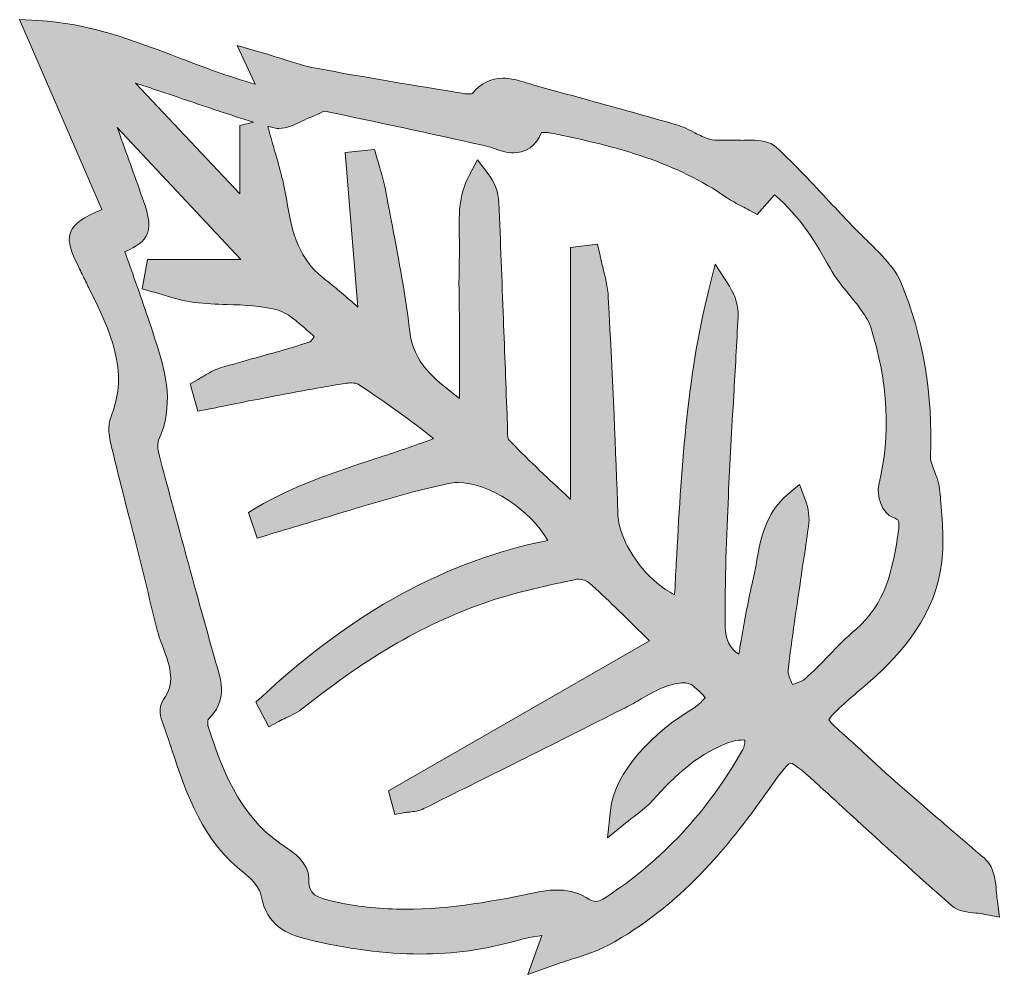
# Model space of a CAD drawing. Header units: inches. Extents: x 792 to 7891, y -1041 to 2748.
# Drawn here: x 3867 to 4732, y -1022 to -178 of the extents above; entities that cross this region are included whole.
import ezdxf

# ---------------------------------------------------------------- set-up
doc = ezdxf.new("R2010")
doc.units = ezdxf.units.IN
doc.header["$MEASUREMENT"] = 0
doc.layers.add('Layer 1', color=7, linetype='Continuous')

# ---------------------------------------------------------------- blocks, each defined once
blk = doc.blocks.new('block 7')
at = {"layer": 'Layer 1', "lineweight": 0}
for points, knots in [([(4730.58, -957.35), (4730.26, -954.98), (4730.06, -952.52), (4729.85, -949.9), (4729.29, -943.08), (4728.71, -936.02), (4726.08, -929.08), (4723.55, -922.38), (4718.12, -918.07), (4713.32, -914.26), (4712.09, -913.28), (4710.93, -912.35), (4709.93, -911.48), (4699.26, -902.1), (4688.32, -892.71), (4677.74, -883.62), (4655.82, -864.8), (4633.16, -845.34), (4611.93, -825.26), (4605.81, -819.46), (4600.32, -814.61), (4595.92, -810.72), (4589.81, -805.34), (4582.91, -799.24), (4581.9, -796.77), (4583.17, -792.8), (4596.07, -781.77), (4609.72, -770.09), (4609.72, -770.09), (4613.41, -766.92), (4613.41, -766.92), (4640.21, -743.96), (4672.06, -711.6), (4680.49, -664.73), (4684.04, -644.99), (4682.33, -624.65), (4680.67, -604.99), (4680.39, -601.68), (4680.11, -598.39), (4679.86, -595.1), (4679.36, -588.53), (4677.03, -582.42), (4674.97, -577.03), (4673.05, -571.99), (4671.23, -567.24), (4671.41, -563.53), (4673.98, -510.15), (4665.23, -458.59), (4645.4, -410.29), (4641.62, -401.09), (4634.85, -393.6), (4628.87, -387.02), (4623.84, -381.46), (4618.48, -376.27), (4613.3, -371.23), (4609.56, -367.59), (4605.69, -363.84), (4602.08, -360.08), (4595.47, -353.17), (4588.81, -346.04), (4582.37, -339.15), (4567.33, -323.03), (4551.77, -306.36), (4535.27, -291.02), (4529.41, -285.58), (4521.19, -284.83), (4513.17, -284.83), (4511.84, -284.83), (4510.49, -284.84), (4509.14, -284.86), (4507.91, -284.89), (4506.68, -284.9), (4505.47, -284.9), (4503.86, -284.9), (4502.61, -284.86), (4501.53, -284.79), (4499.81, -284.67), (4497.95, -284.61), (4495.83, -284.61), (4494.06, -284.61), (4492.29, -284.65), (4490.52, -284.7), (4488.91, -284.73), (4487.3, -284.77), (4485.7, -284.77), (4482.92, -284.77), (4479.35, -284.66), (4476.31, -283.85), (4472.15, -282.74), (4467.85, -280.52), (4463.3, -278.15), (4458.28, -275.53), (4453.08, -272.83), (4447.17, -271.11), (4421.43, -263.65), (4395.19, -256.43), (4369.82, -249.46), (4353.22, -244.9), (4336.05, -240.17), (4319.21, -235.43), (4317.64, -234.99), (4316.07, -234.52), (4314.5, -234.04), (4307.86, -232.04), (4300.99, -229.97), (4293.72, -229.97), (4283.14, -229.97), (4274.14, -234.55), (4266.93, -243.59), (4266.24, -243.72), (4265.12, -243.86), (4263.56, -243.86), (4262.19, -243.86), (4260.8, -243.76), (4259.62, -243.57), (4217.44, -236.73), (4172.6, -229.39), (4128.92, -221.18), (4119.18, -219.35), (4109.53, -216.29), (4098.35, -212.74), (4092.68, -210.95), (4086.82, -209.09), (4080.39, -207.21), (4080.39, -207.21), (4059.2, -201.02), (4059.2, -201.02), (4059.2, -201.02), (4075.14, -235.27), (4075.14, -235.27), (4051.86, -228.78), (4029.46, -220.22), (4007.65, -211.9), (3968.19, -196.84), (3927.39, -181.28), (3883.17, -179.03), (3883.17, -179.03), (3867.1, -178.22), (3867.1, -178.22), (3867.1, -178.22), (3939.62, -346.09), (3939.62, -346.09), (3923.31, -353.26), (3915.36, -357.7), (3912.2, -366.23), (3908.8, -375.39), (3913.02, -384.03), (3920.01, -398.33), (3921.01, -400.39), (3922.09, -402.59), (3923.23, -404.98), (3925.1, -408.86), (3927.01, -412.76), (3928.92, -416.65), (3947.01, -453.46), (3964.08, -488.22), (3947.93, -528.84), (3944.5, -537.46), (3946.2, -547.43), (3948.31, -556.04), (3953.54, -577.4), (3959.03, -599.03), (3964.34, -619.96), (3972.15, -650.77), (3980.23, -682.61), (3987.61, -714.03), (3989.15, -720.59), (3991.49, -726.92), (3993.75, -733.05), (4000.77, -752.09), (4004.55, -764.49), (3994.19, -778.76), (3988.86, -786.1), (3992.26, -796.47), (3992.99, -798.47), (3996, -806.68), (3998.85, -815.23), (4001.61, -823.49), (4014.82, -863.12), (4028.49, -904.09), (4066.38, -933.02), (4073.61, -938.53), (4079.56, -946.67), (4080.53, -952.36), (4085, -978.59), (4103.86, -986.45), (4119.79, -990.36), (4156.41, -999.38), (4189.5, -1003.76), (4220.96, -1003.76), (4250.11, -1003.76), (4278.47, -999.84), (4305.24, -992.14), (4312.34, -990.09), (4319.76, -988.78), (4328.2, -987.38), (4328.2, -987.38), (4315.81, -1021.78), (4315.81, -1021.78), (4315.81, -1021.78), (4335.75, -1014.66), (4335.75, -1014.66), (4342.42, -1012.28), (4348.57, -1010.33), (4354.51, -1008.43), (4366.7, -1004.55), (4377.22, -1001.2), (4387.22, -995.82), (4450.22, -961.88), (4493.1, -908.71), (4526.74, -861.18), (4526.74, -861.18), (4528.74, -858.35), (4528.74, -858.35), (4535.9, -848.23), (4544.8, -835.64), (4547.81, -835.08), (4551.21, -835.08), (4562.49, -845.35), (4573.4, -855.29), (4573.4, -855.29), (4573.75, -855.62), (4573.75, -855.62), (4582.73, -863.8), (4591.7, -872.02), (4600.66, -880.21), (4629.78, -906.86), (4659.88, -934.41), (4690.13, -960.88), (4696.27, -966.24), (4704.42, -966.97), (4711.61, -967.6), (4714.21, -967.84), (4716.66, -968.05), (4718.69, -968.46), (4718.69, -968.46), (4732.4, -971.21), (4732.4, -971.21), (4732.4, -971.21), (4730.58, -957.35), (4730.58, -957.35)], [0, 0, 0, 0, 1, 1, 1, 2, 2, 2, 3, 3, 3, 4, 4, 4, 5, 5, 5, 6, 6, 6, 7, 7, 7, 8, 8, 8, 9, 9, 9, 10, 10, 10, 11, 11, 11, 12, 12, 12, 13, 13, 13, 14, 14, 14, 15, 15, 15, 16, 16, 16, 17, 17, 17, 18, 18, 18, 19, 19, 19, 20, 20, 20, 21, 21, 21, 22, 22, 22, 23, 23, 23, 24, 24, 24, 25, 25, 25, 26, 26, 26, 27, 27, 27, 28, 28, 28, 29, 29, 29, 30, 30, 30, 31, 31, 31, 32, 32, 32, 33, 33, 33, 34, 34, 34, 35, 35, 35, 36, 36, 36, 37, 37, 37, 38, 38, 38, 39, 39, 39, 40, 40, 40, 41, 41, 41, 42, 42, 42, 43, 43, 43, 44, 44, 44, 45, 45, 45, 46, 46, 46, 47, 47, 47, 48, 48, 48, 49, 49, 49, 50, 50, 50, 51, 51, 51, 52, 52, 52, 53, 53, 53, 54, 54, 54, 55, 55, 55, 56, 56, 56, 57, 57, 57, 58, 58, 58, 59, 59, 59, 60, 60, 60, 61, 61, 61, 62, 62, 62, 63, 63, 63, 64, 64, 64, 65, 65, 65, 66, 66, 66, 67, 67, 67, 68, 68, 68, 69, 69, 69, 70, 70, 70, 71, 71, 71, 72, 72, 72, 73, 73, 73, 74, 74, 74, 75, 75, 75, 76, 76, 76, 77, 77, 77, 78, 78, 78, 79, 79, 79, 80, 80, 80, 80]), ([(3969.36, -234.32), (3974.41, -235.95), (3979.49, -237.59), (3984.5, -239.26), (3994.16, -242.46), (4003.99, -245.82), (4013.49, -249.05), (4033.1, -255.74), (4053.23, -262.61), (4073.54, -268.74), (4073.54, -268.74), (4061.66, -271.77), (4061.66, -271.77), (4061.66, -271.77), (4061.66, -332.12), (4061.66, -332.12), (4061.66, -332.12), (3969.36, -234.32), (3969.36, -234.32)], [0, 0, 0, 0, 1, 1, 1, 2, 2, 2, 3, 3, 3, 4, 4, 4, 5, 5, 5, 6, 6, 6, 6]), ([(4545.73, -753.28), (4549.1, -724.99), (4553.41, -696.27), (4557.57, -668.47), (4559.65, -654.6), (4561.8, -640.28), (4563.81, -626.14), (4564.92, -618.35), (4563.98, -610.57), (4560.92, -602.32), (4560.92, -602.32), (4555.96, -588.92), (4555.96, -588.92), (4555.96, -588.92), (4545.07, -598.16), (4545.07, -598.16), (4525.38, -614.88), (4521.42, -637.48), (4517.92, -657.42), (4516.93, -663.03), (4516, -668.34), (4514.77, -673.48), (4510.57, -691.01), (4507.55, -708.38), (4504.35, -726.78), (4503.66, -730.72), (4502.96, -734.74), (4502.24, -738.79), (4494.28, -733.7), (4490.35, -725.65), (4490.26, -714.46), (4489.94, -673.42), (4491.47, -633.21), (4493.01, -599.27), (4494.35, -569.6), (4496.09, -539.43), (4497.77, -510.26), (4499.08, -487.51), (4500.44, -463.97), (4501.6, -440.79), (4502.05, -431.65), (4499.46, -422.59), (4493.9, -413.85), (4493.9, -413.85), (4481.41, -394.26), (4481.41, -394.26), (4481.41, -394.26), (4475.77, -416.8), (4475.77, -416.8), (4455.79, -496.65), (4451.35, -578.85), (4447.06, -658.34), (4446.56, -667.55), (4446.05, -676.97), (4445.52, -686.39), (4434.87, -681.03), (4424.25, -672.1), (4415.19, -660.72), (4403.22, -645.68), (4395.81, -628.46), (4395.38, -614.64), (4393.65, -559.43), (4391.07, -500.53), (4387.01, -423.65), (4386.51, -414.27), (4384.26, -405.33), (4382.08, -396.68), (4381.12, -392.84), (4380.2, -389.21), (4379.44, -385.55), (4379.44, -385.55), (4377.56, -376.55), (4377.56, -376.55), (4377.56, -376.55), (4353.64, -379.49), (4353.64, -379.49), (4353.64, -379.49), (4353.64, -602.08), (4353.64, -602.08), (4352.21, -600.73), (4350.79, -599.41), (4349.39, -598.09), (4331.41, -581.28), (4314.42, -565.4), (4298.72, -549.1), (4297.89, -547.32), (4297.9, -541.53), (4297.9, -538.39), (4297.91, -536.53), (4297.91, -534.59), (4297.83, -532.74), (4296.63, -502.76), (4295.49, -472.27), (4294.38, -442.78), (4293.11, -409.03), (4291.79, -374.14), (4290.39, -339.8), (4290.02, -330.76), (4286.84, -322.27), (4280.92, -314.57), (4280.92, -314.57), (4271.42, -302.2), (4271.42, -302.2), (4271.42, -302.2), (4264.15, -315.99), (4264.15, -315.99), (4254.53, -334.23), (4254.98, -352.64), (4255.42, -370.45), (4255.56, -376.09), (4255.69, -381.45), (4255.5, -386.72), (4254.92, -402.78), (4255.17, -419.01), (4255.42, -434.68), (4255.54, -442.33), (4255.67, -450.22), (4255.69, -457.96), (4255.74, -473.74), (4255.73, -489.21), (4255.72, -507.11), (4255.72, -509.01), (4255.71, -510.91), (4255.71, -512.85), (4232.82, -495.51), (4214.83, -481.54), (4211.64, -453.51), (4208.08, -422.26), (4202.08, -390.93), (4196.28, -360.65), (4194.24, -350.03), (4192.14, -339.03), (4190.17, -328.22), (4188.97, -321.59), (4187.04, -315.27), (4185.18, -309.15), (4184.34, -306.4), (4183.55, -303.79), (4182.82, -301.16), (4182.82, -301.16), (4180.54, -293.01), (4180.54, -293.01), (4180.54, -293.01), (4154.51, -295.78), (4154.51, -295.78), (4154.51, -295.78), (4165.95, -432.22), (4165.95, -432.22), (4155.86, -423.35), (4146.98, -415.6), (4137.42, -408.34), (4118.24, -393.76), (4108.43, -374.22), (4103.54, -340.9), (4101.24, -325.2), (4096.86, -309.86), (4092.63, -295.04), (4090.8, -288.64), (4088.91, -282.03), (4087.24, -275.54), (4087.24, -275.54), (4086.46, -272.53), (4086.46, -272.53), (4087.78, -272.9), (4089.11, -273.28), (4090.43, -273.65), (4092.2, -274.14), (4094.07, -274.38), (4096, -274.38), (4103.11, -274.38), (4109.81, -271.12), (4116.3, -267.97), (4119.2, -266.57), (4121.95, -265.23), (4124.36, -264.39), (4126.71, -263.57), (4128.86, -262.52), (4130.95, -261.51), (4132.69, -260.65), (4135.3, -259.4), (4136.36, -259.21), (4183, -268.67), (4230.29, -279.14), (4276.03, -289.27), (4276.03, -289.27), (4277.86, -289.66), (4277.86, -289.66), (4280.3, -290.21), (4282.98, -291.11), (4285.83, -292.07), (4291.48, -293.96), (4297.32, -295.93), (4303.55, -295.93), (4314.52, -295.93), (4322.7, -289.93), (4327.91, -278.09), (4328.61, -278.04), (4329.43, -278.02), (4330.37, -278.02), (4332.32, -278.02), (4334.22, -278.15), (4335.46, -278.4), (4397.02, -290.46), (4447.12, -304.79), (4491.52, -335.48), (4495.95, -338.55), (4500.66, -340.96), (4505.21, -343.28), (4507.24, -344.34), (4509.35, -345.4), (4511.41, -346.53), (4511.41, -346.53), (4518.33, -350.32), (4518.33, -350.32), (4518.33, -350.32), (4533.91, -333.07), (4533.91, -333.07), (4556.55, -352.4), (4571.31, -376.53), (4582.87, -397.97), (4587.37, -406.34), (4593.33, -413.52), (4599.09, -420.45), (4602.4, -424.42), (4605.52, -428.17), (4608.33, -432.09), (4608.33, -432.09), (4608.86, -432.83), (4608.86, -432.83), (4612.74, -438.21), (4616.74, -443.78), (4618.43, -449.1), (4634.38, -499.35), (4636.8, -545.22), (4625.81, -589.36), (4623.65, -598.04), (4628.59, -614.78), (4638.53, -618.2), (4643.55, -619.92), (4644.56, -620.67), (4642.97, -631.59), (4638.29, -663.8), (4631.91, -694.58), (4605.57, -716.98), (4597.03, -724.26), (4589.27, -732.32), (4581.76, -740.11), (4574.76, -747.38), (4568.16, -754.23), (4560.97, -760.52), (4558.53, -762.65), (4554.26, -764.07), (4549.66, -765.51), (4547.65, -761.09), (4545.4, -756.09), (4545.73, -753.28)], [0, 0, 0, 0, 1, 1, 1, 2, 2, 2, 3, 3, 3, 4, 4, 4, 5, 5, 5, 6, 6, 6, 7, 7, 7, 8, 8, 8, 9, 9, 9, 10, 10, 10, 11, 11, 11, 12, 12, 12, 13, 13, 13, 14, 14, 14, 15, 15, 15, 16, 16, 16, 17, 17, 17, 18, 18, 18, 19, 19, 19, 20, 20, 20, 21, 21, 21, 22, 22, 22, 23, 23, 23, 24, 24, 24, 25, 25, 25, 26, 26, 26, 27, 27, 27, 28, 28, 28, 29, 29, 29, 30, 30, 30, 31, 31, 31, 32, 32, 32, 33, 33, 33, 34, 34, 34, 35, 35, 35, 36, 36, 36, 37, 37, 37, 38, 38, 38, 39, 39, 39, 40, 40, 40, 41, 41, 41, 42, 42, 42, 43, 43, 43, 44, 44, 44, 45, 45, 45, 46, 46, 46, 47, 47, 47, 48, 48, 48, 49, 49, 49, 50, 50, 50, 51, 51, 51, 52, 52, 52, 53, 53, 53, 54, 54, 54, 55, 55, 55, 56, 56, 56, 57, 57, 57, 58, 58, 58, 59, 59, 59, 60, 60, 60, 61, 61, 61, 62, 62, 62, 63, 63, 63, 64, 64, 64, 65, 65, 65, 66, 66, 66, 67, 67, 67, 68, 68, 68, 69, 69, 69, 70, 70, 70, 71, 71, 71, 72, 72, 72, 73, 73, 73, 74, 74, 74, 75, 75, 75, 76, 76, 76, 77, 77, 77, 78, 78, 78, 79, 79, 79, 80, 80, 80, 81, 81, 81, 82, 82, 82, 83, 83, 83, 84, 84, 84, 85, 85, 85, 85]), ([(4341.49, -947.21), (4336.2, -947.21), (4330.69, -947.78), (4325.57, -948.86), (4288.08, -956.82), (4247.86, -964.17), (4207.76, -964.17), (4186.98, -964.17), (4167.76, -962.27), (4149.01, -958.34), (4149.01, -958.34), (4147.5, -958.02), (4147.5, -958.02), (4128.17, -953.98), (4121.97, -951.42), (4122.56, -936.47), (4123.07, -923.52), (4106.91, -912.59), (4103.67, -910.53), (4065.77, -886.51), (4048.17, -849.76), (4033.42, -801.96), (4033, -800.6), (4033.2, -797.73), (4033.64, -796.47), (4050.45, -780.48), (4045.36, -763.14), (4041.27, -749.15), (4040.91, -747.93), (4040.55, -746.71), (4040.2, -745.47), (4021.4, -678.96), (4003.81, -613.49), (3990.59, -563.9), (3988.77, -557.07), (3988.93, -551.88), (3989.89, -549.77), (4003.55, -519.82), (3996.55, -491.58), (3988.21, -465.21), (3981.64, -444.46), (3974.53, -424.27), (3967.01, -402.9), (3964.77, -396.52), (3962.48, -389.99), (3960.18, -383.4), (3970.46, -378.79), (3976.94, -374.78), (3979.91, -367.2), (3983.47, -358.09), (3979.89, -347.95), (3973.96, -331.15), (3967.18, -311.96), (3960.14, -292.53), (3953.31, -273.67), (3953.31, -273.67), (4062.49, -390.28), (4062.49, -390.28), (4062.49, -390.28), (3980.09, -390.28), (3980.09, -390.28), (3980.09, -390.28), (3975.23, -416.23), (3975.23, -416.23), (3975.23, -416.23), (3984.19, -418.62), (3984.19, -418.62), (3987.75, -419.58), (3991.27, -420.65), (3995, -421.78), (4003.51, -424.4), (4012.31, -427.09), (4021.61, -428.15), (4031.2, -429.24), (4040.9, -429.59), (4050.28, -429.91), (4065.97, -430.46), (4080.79, -430.98), (4094.54, -434.78), (4103.49, -437.23), (4112.04, -444.78), (4121.1, -452.78), (4123.14, -454.58), (4125.21, -456.4), (4127.33, -458.21), (4126.09, -460.08), (4124.6, -462.2), (4123.73, -462.82), (4108.03, -468.02), (4091.69, -472.57), (4075.88, -476.96), (4065.52, -479.84), (4054.8, -482.84), (4044.27, -485.99), (4038.75, -487.65), (4033.97, -490.57), (4029.75, -493.14), (4028, -494.2), (4026.34, -495.21), (4024.72, -496.09), (4024.72, -496.09), (4017.66, -499.89), (4017.66, -499.89), (4017.66, -499.89), (4024.56, -524.29), (4024.56, -524.29), (4024.56, -524.29), (4033.64, -522.46), (4033.64, -522.46), (4038.16, -521.54), (4042.69, -520.62), (4047.21, -519.7), (4057.02, -517.7), (4067.16, -515.61), (4077.12, -513.73), (4077.12, -513.73), (4088.61, -511.54), (4088.61, -511.54), (4110.22, -507.43), (4132.56, -503.18), (4154.57, -499.61), (4156.32, -499.34), (4158.14, -499.18), (4159.83, -499.18), (4163.48, -499.18), (4165.49, -499.86), (4166.1, -500.27), (4191.51, -517.12), (4213.01, -532.68), (4232.63, -548.45), (4215.63, -554.93), (4198.38, -560.59), (4181.58, -566.09), (4146.05, -577.74), (4109.31, -589.78), (4076.12, -609.46), (4076.12, -609.46), (4069.13, -613.59), (4069.13, -613.59), (4069.13, -613.59), (4076.89, -636.4), (4076.89, -636.4), (4076.89, -636.4), (4086.15, -633.59), (4086.15, -633.59), (4088.12, -632.98), (4090.09, -632.38), (4092.06, -631.77), (4096.18, -630.51), (4100.43, -629.2), (4104.6, -627.98), (4118.76, -623.89), (4133.08, -619.52), (4146.92, -615.28), (4179.19, -605.4), (4212.56, -595.21), (4245.78, -588.07), (4248.33, -587.52), (4251.09, -587.23), (4254, -587.23), (4281.79, -587.23), (4318.25, -611.59), (4333.49, -638.4), (4244.45, -656.21), (4161.82, -701.36), (4081.3, -776.15), (4081.3, -776.15), (4075.67, -781.38), (4075.67, -781.38), (4075.67, -781.38), (4087.14, -802.98), (4087.14, -802.98), (4087.14, -802.98), (4095.99, -798.24), (4095.99, -798.24), (4097.96, -797.2), (4100.05, -796.2), (4102.26, -795.15), (4107.57, -792.62), (4113.07, -790.02), (4118.08, -786.02), (4175.11, -740.47), (4227.08, -710.68), (4281.62, -692.24), (4306.68, -683.78), (4333.44, -678.1), (4359.31, -672.62), (4359.5, -672.59), (4359.9, -672.52), (4360.56, -672.52), (4364.08, -672.52), (4368.41, -674.22), (4370.09, -675.77), (4385.79, -690.05), (4401.26, -705.3), (4416.21, -720.05), (4418.56, -722.38), (4420.91, -724.68), (4423.26, -727.01), (4423.26, -727.01), (4192.8, -859.66), (4192.8, -859.66), (4192.8, -859.66), (4198.57, -880.48), (4198.57, -880.48), (4198.57, -880.48), (4207.57, -878.84), (4207.57, -878.84), (4208.7, -878.62), (4210.03, -878.47), (4211.43, -878.33), (4215.37, -877.89), (4219.83, -877.4), (4224.22, -875.21), (4277.97, -848.53), (4334.52, -820.22), (4402.17, -786.15), (4406.98, -783.72), (4411.61, -781.03), (4416.08, -778.45), (4423.29, -774.27), (4430.1, -770.32), (4437.19, -767.65), (4443.02, -765.46), (4448.91, -764.2), (4453.36, -764.2), (4455.96, -764.2), (4457.53, -764.61), (4458.39, -764.96), (4462.96, -766.82), (4467.44, -771.67), (4472.19, -776.84), (4472.35, -777.01), (4472.5, -777.17), (4472.66, -777.34), (4469.07, -781.11), (4465.65, -784.6), (4462.01, -786.76), (4428.08, -806.78), (4392.3, -842.48), (4388.84, -877.09), (4388.84, -877.09), (4386.44, -901.18), (4386.44, -901.18), (4386.44, -901.18), (4405.14, -885.8), (4405.14, -885.8), (4407.12, -884.18), (4409.2, -882.61), (4411.39, -880.95), (4416.52, -877.07), (4421.82, -873.05), (4426.43, -867.9), (4445.74, -846.28), (4467.67, -824.99), (4497.16, -815.71), (4499.99, -814.8), (4503.5, -814.68), (4506.56, -814.68), (4506.95, -814.68), (4507.33, -814.7), (4507.72, -814.7), (4507.43, -818.05), (4507.01, -821.2), (4505.94, -823.07), (4474.67, -877.89), (4433.98, -921.77), (4385.01, -953.49), (4380.92, -956.15), (4378.2, -957.28), (4375.91, -957.28), (4373.64, -957.28), (4370.84, -956.14), (4367.34, -953.77), (4359.33, -948.34), (4348.86, -947.21), (4341.49, -947.21)], [0, 0, 0, 0, 1, 1, 1, 2, 2, 2, 3, 3, 3, 4, 4, 4, 5, 5, 5, 6, 6, 6, 7, 7, 7, 8, 8, 8, 9, 9, 9, 10, 10, 10, 11, 11, 11, 12, 12, 12, 13, 13, 13, 14, 14, 14, 15, 15, 15, 16, 16, 16, 17, 17, 17, 18, 18, 18, 19, 19, 19, 20, 20, 20, 21, 21, 21, 22, 22, 22, 23, 23, 23, 24, 24, 24, 25, 25, 25, 26, 26, 26, 27, 27, 27, 28, 28, 28, 29, 29, 29, 30, 30, 30, 31, 31, 31, 32, 32, 32, 33, 33, 33, 34, 34, 34, 35, 35, 35, 36, 36, 36, 37, 37, 37, 38, 38, 38, 39, 39, 39, 40, 40, 40, 41, 41, 41, 42, 42, 42, 43, 43, 43, 44, 44, 44, 45, 45, 45, 46, 46, 46, 47, 47, 47, 48, 48, 48, 49, 49, 49, 50, 50, 50, 51, 51, 51, 52, 52, 52, 53, 53, 53, 54, 54, 54, 55, 55, 55, 56, 56, 56, 57, 57, 57, 58, 58, 58, 59, 59, 59, 60, 60, 60, 61, 61, 61, 62, 62, 62, 63, 63, 63, 64, 64, 64, 65, 65, 65, 66, 66, 66, 67, 67, 67, 68, 68, 68, 69, 69, 69, 70, 70, 70, 71, 71, 71, 72, 72, 72, 73, 73, 73, 74, 74, 74, 75, 75, 75, 76, 76, 76, 77, 77, 77, 78, 78, 78, 79, 79, 79, 80, 80, 80, 81, 81, 81, 82, 82, 82, 83, 83, 83, 84, 84, 84, 85, 85, 85, 86, 86, 86, 87, 87, 87, 88, 88, 88, 89, 89, 89, 90, 90, 90, 91, 91, 91, 92, 92, 92, 92])]:
    blk.add_open_spline(points, degree=3, knots=knots, dxfattribs=at)

msp = doc.modelspace()

# ---------------------------------------------------------------- hatches: boundary and pattern name
at = {"layer": 'Layer 1', "true_color": 0xffde17}
h = msp.add_hatch(color=40, dxfattribs=at)
h.dxf.hatch_style = 2
edge = h.paths.add_edge_path()
edge.add_spline(control_points=[(4730.58, -957.35), (4730.26, -954.98), (4730.06, -952.52), (4729.85, -949.9), (4729.29, -943.08), (4728.71, -936.02), (4726.08, -929.08), (4723.55, -922.38), (4718.12, -918.07), (4713.32, -914.26), (4712.09, -913.28), (4710.93, -912.35), (4709.93, -911.48), (4699.26, -902.1), (4688.32, -892.71), (4677.74, -883.62), (4655.82, -864.8), (4633.16, -845.34), (4611.93, -825.26), (4605.81, -819.46), (4600.32, -814.61), (4595.92, -810.72), (4589.81, -805.34), (4582.91, -799.24), (4581.9, -796.77), (4583.17, -792.8), (4596.07, -781.77), (4609.72, -770.09), (4609.72, -770.09), (4613.41, -766.92), (4613.41, -766.92), (4640.21, -743.96), (4672.06, -711.6), (4680.49, -664.73), (4684.04, -644.99), (4682.33, -624.65), (4680.67, -604.99), (4680.39, -601.68), (4680.11, -598.39), (4679.86, -595.1), (4679.36, -588.53), (4677.03, -582.42), (4674.97, -577.03), (4673.05, -571.99), (4671.23, -567.24), (4671.41, -563.53), (4673.98, -510.15), (4665.23, -458.59), (4645.4, -410.29), (4641.62, -401.09), (4634.85, -393.6), (4628.87, -387.02), (4623.84, -381.46), (4618.48, -376.27), (4613.3, -371.23), (4609.56, -367.59), (4605.69, -363.84), (4602.08, -360.08), (4595.47, -353.17), (4588.81, -346.04), (4582.37, -339.15), (4567.33, -323.03), (4551.77, -306.36), (4535.27, -291.02), (4529.41, -285.58), (4521.19, -284.83), (4513.17, -284.83), (4511.84, -284.83), (4510.49, -284.84), (4509.14, -284.86), (4507.91, -284.89), (4506.68, -284.9), (4505.47, -284.9), (4503.86, -284.9), (4502.61, -284.86), (4501.53, -284.79), (4499.81, -284.67), (4497.95, -284.61), (4495.83, -284.61), (4494.06, -284.61), (4492.29, -284.65), (4490.52, -284.7), (4488.91, -284.73), (4487.3, -284.77), (4485.7, -284.77), (4482.92, -284.77), (4479.35, -284.66), (4476.31, -283.85), (4472.15, -282.74), (4467.85, -280.52), (4463.3, -278.15), (4458.28, -275.53), (4453.08, -272.83), (4447.17, -271.11), (4421.43, -263.65), (4395.19, -256.43), (4369.82, -249.46), (4353.22, -244.9), (4336.05, -240.17), (4319.21, -235.43), (4317.64, -234.99), (4316.07, -234.52), (4314.5, -234.04), (4307.86, -232.04), (4300.99, -229.97), (4293.72, -229.97), (4283.14, -229.97), (4274.14, -234.55), (4266.93, -243.59), (4266.24, -243.72), (4265.12, -243.86), (4263.56, -243.86), (4262.19, -243.86), (4260.8, -243.76), (4259.62, -243.57), (4217.44, -236.73), (4172.6, -229.39), (4128.92, -221.18), (4119.18, -219.35), (4109.53, -216.29), (4098.35, -212.74), (4092.68, -210.95), (4086.82, -209.09), (4080.39, -207.21), (4080.39, -207.21), (4059.2, -201.02), (4059.2, -201.02), (4059.2, -201.02), (4075.14, -235.27), (4075.14, -235.27), (4051.86, -228.78), (4029.46, -220.22), (4007.65, -211.9), (3968.19, -196.84), (3927.39, -181.28), (3883.17, -179.03), (3883.17, -179.03), (3867.1, -178.22), (3867.1, -178.22), (3867.1, -178.22), (3939.62, -346.09), (3939.62, -346.09), (3923.31, -353.26), (3915.36, -357.7), (3912.2, -366.23), (3908.8, -375.39), (3913.02, -384.03), (3920.01, -398.33), (3921.01, -400.39), (3922.09, -402.59), (3923.23, -404.98), (3925.1, -408.86), (3927.01, -412.76), (3928.92, -416.65), (3947.01, -453.46), (3964.08, -488.22), (3947.93, -528.84), (3944.5, -537.46), (3946.2, -547.43), (3948.31, -556.04), (3953.54, -577.4), (3959.03, -599.03), (3964.34, -619.96), (3972.15, -650.77), (3980.23, -682.61), (3987.61, -714.03), (3989.15, -720.59), (3991.49, -726.92), (3993.75, -733.05), (4000.77, -752.09), (4004.55, -764.49), (3994.19, -778.76), (3988.86, -786.1), (3992.26, -796.47), (3992.99, -798.47), (3996, -806.68), (3998.85, -815.23), (4001.61, -823.49), (4014.82, -863.12), (4028.49, -904.09), (4066.38, -933.02), (4073.61, -938.53), (4079.56, -946.67), (4080.53, -952.36), (4085, -978.59), (4103.86, -986.45), (4119.79, -990.36), (4156.41, -999.38), (4189.5, -1003.76), (4220.96, -1003.76), (4250.11, -1003.76), (4278.47, -999.84), (4305.24, -992.14), (4312.34, -990.09), (4319.76, -988.78), (4328.2, -987.38), (4328.2, -987.38), (4315.81, -1021.78), (4315.81, -1021.78), (4315.81, -1021.78), (4335.75, -1014.66), (4335.75, -1014.66), (4342.42, -1012.28), (4348.57, -1010.33), (4354.51, -1008.43), (4366.7, -1004.55), (4377.22, -1001.2), (4387.22, -995.82), (4450.22, -961.88), (4493.1, -908.71), (4526.74, -861.18), (4526.74, -861.18), (4528.74, -858.35), (4528.74, -858.35), (4535.9, -848.23), (4544.8, -835.64), (4547.81, -835.08), (4551.21, -835.08), (4562.49, -845.35), (4573.4, -855.29), (4573.4, -855.29), (4573.75, -855.62), (4573.75, -855.62), (4582.73, -863.8), (4591.7, -872.02), (4600.66, -880.21), (4629.78, -906.86), (4659.88, -934.41), (4690.13, -960.88), (4696.27, -966.24), (4704.42, -966.97), (4711.61, -967.6), (4714.21, -967.84), (4716.66, -968.05), (4718.69, -968.46), (4718.69, -968.46), (4732.4, -971.21), (4732.4, -971.21), (4732.4, -971.21), (4730.58, -957.35), (4730.58, -957.35)], knot_values=[0, 0, 0, 0, 1, 1, 1, 2, 2, 2, 3, 3, 3, 4, 4, 4, 5, 5, 5, 6, 6, 6, 7, 7, 7, 8, 8, 8, 9, 9, 9, 10, 10, 10, 11, 11, 11, 12, 12, 12, 13, 13, 13, 14, 14, 14, 15, 15, 15, 16, 16, 16, 17, 17, 17, 18, 18, 18, 19, 19, 19, 20, 20, 20, 21, 21, 21, 22, 22, 22, 23, 23, 23, 24, 24, 24, 25, 25, 25, 26, 26, 26, 27, 27, 27, 28, 28, 28, 29, 29, 29, 30, 30, 30, 31, 31, 31, 32, 32, 32, 33, 33, 33, 34, 34, 34, 35, 35, 35, 36, 36, 36, 37, 37, 37, 38, 38, 38, 39, 39, 39, 40, 40, 40, 41, 41, 41, 42, 42, 42, 43, 43, 43, 44, 44, 44, 45, 45, 45, 46, 46, 46, 47, 47, 47, 48, 48, 48, 49, 49, 49, 50, 50, 50, 51, 51, 51, 52, 52, 52, 53, 53, 53, 54, 54, 54, 55, 55, 55, 56, 56, 56, 57, 57, 57, 58, 58, 58, 59, 59, 59, 60, 60, 60, 61, 61, 61, 62, 62, 62, 63, 63, 63, 64, 64, 64, 65, 65, 65, 66, 66, 66, 67, 67, 67, 68, 68, 68, 69, 69, 69, 70, 70, 70, 71, 71, 71, 72, 72, 72, 73, 73, 73, 74, 74, 74, 75, 75, 75, 76, 76, 76, 77, 77, 77, 78, 78, 78, 79, 79, 79, 80, 80, 80, 80], degree=3, periodic=1)
edge = h.paths.add_edge_path()
edge.add_spline(control_points=[(4341.49, -947.21), (4336.2, -947.21), (4330.69, -947.78), (4325.57, -948.86), (4288.08, -956.82), (4247.86, -964.17), (4207.76, -964.17), (4186.98, -964.17), (4167.76, -962.27), (4149.01, -958.34), (4149.01, -958.34), (4147.5, -958.02), (4147.5, -958.02), (4128.17, -953.98), (4121.97, -951.42), (4122.56, -936.47), (4123.07, -923.52), (4106.91, -912.59), (4103.67, -910.53), (4065.77, -886.51), (4048.17, -849.76), (4033.42, -801.96), (4033, -800.6), (4033.2, -797.73), (4033.64, -796.47), (4050.45, -780.48), (4045.36, -763.14), (4041.27, -749.15), (4040.91, -747.93), (4040.55, -746.71), (4040.2, -745.47), (4021.4, -678.96), (4003.81, -613.49), (3990.59, -563.9), (3988.77, -557.07), (3988.93, -551.88), (3989.89, -549.77), (4003.55, -519.82), (3996.55, -491.58), (3988.21, -465.21), (3981.64, -444.46), (3974.53, -424.27), (3967.01, -402.9), (3964.77, -396.52), (3962.48, -389.99), (3960.18, -383.4), (3970.46, -378.79), (3976.94, -374.78), (3979.91, -367.2), (3983.47, -358.09), (3979.89, -347.95), (3973.96, -331.15), (3967.18, -311.96), (3960.14, -292.53), (3953.31, -273.67), (3953.31, -273.67), (4062.49, -390.28), (4062.49, -390.28), (4062.49, -390.28), (3980.09, -390.28), (3980.09, -390.28), (3980.09, -390.28), (3975.23, -416.23), (3975.23, -416.23), (3975.23, -416.23), (3984.19, -418.62), (3984.19, -418.62), (3987.75, -419.58), (3991.27, -420.65), (3995, -421.78), (4003.51, -424.4), (4012.31, -427.09), (4021.61, -428.15), (4031.2, -429.24), (4040.9, -429.59), (4050.28, -429.91), (4065.97, -430.46), (4080.79, -430.98), (4094.54, -434.78), (4103.49, -437.23), (4112.04, -444.78), (4121.1, -452.78), (4123.14, -454.58), (4125.21, -456.4), (4127.33, -458.21), (4126.09, -460.08), (4124.6, -462.2), (4123.73, -462.82), (4108.03, -468.02), (4091.69, -472.57), (4075.88, -476.96), (4065.52, -479.84), (4054.8, -482.84), (4044.27, -485.99), (4038.75, -487.65), (4033.97, -490.57), (4029.75, -493.14), (4028, -494.2), (4026.34, -495.21), (4024.72, -496.09), (4024.72, -496.09), (4017.66, -499.89), (4017.66, -499.89), (4017.66, -499.89), (4024.56, -524.29), (4024.56, -524.29), (4024.56, -524.29), (4033.64, -522.46), (4033.64, -522.46), (4038.16, -521.54), (4042.69, -520.62), (4047.21, -519.7), (4057.02, -517.7), (4067.16, -515.61), (4077.12, -513.73), (4077.12, -513.73), (4088.61, -511.54), (4088.61, -511.54), (4110.22, -507.43), (4132.56, -503.18), (4154.57, -499.61), (4156.32, -499.34), (4158.14, -499.18), (4159.83, -499.18), (4163.48, -499.18), (4165.49, -499.86), (4166.1, -500.27), (4191.51, -517.12), (4213.01, -532.68), (4232.63, -548.45), (4215.63, -554.93), (4198.38, -560.59), (4181.58, -566.09), (4146.05, -577.74), (4109.31, -589.78), (4076.12, -609.46), (4076.12, -609.46), (4069.13, -613.59), (4069.13, -613.59), (4069.13, -613.59), (4076.89, -636.4), (4076.89, -636.4), (4076.89, -636.4), (4086.15, -633.59), (4086.15, -633.59), (4088.12, -632.98), (4090.09, -632.38), (4092.06, -631.77), (4096.18, -630.51), (4100.43, -629.2), (4104.6, -627.98), (4118.76, -623.89), (4133.08, -619.52), (4146.92, -615.28), (4179.19, -605.4), (4212.56, -595.21), (4245.78, -588.07), (4248.33, -587.52), (4251.09, -587.23), (4254, -587.23), (4281.79, -587.23), (4318.25, -611.59), (4333.49, -638.4), (4244.45, -656.21), (4161.82, -701.36), (4081.3, -776.15), (4081.3, -776.15), (4075.67, -781.38), (4075.67, -781.38), (4075.67, -781.38), (4087.14, -802.98), (4087.14, -802.98), (4087.14, -802.98), (4095.99, -798.24), (4095.99, -798.24), (4097.96, -797.2), (4100.05, -796.2), (4102.26, -795.15), (4107.57, -792.62), (4113.07, -790.02), (4118.08, -786.02), (4175.11, -740.47), (4227.08, -710.68), (4281.62, -692.24), (4306.68, -683.78), (4333.44, -678.1), (4359.31, -672.62), (4359.5, -672.59), (4359.9, -672.52), (4360.56, -672.52), (4364.08, -672.52), (4368.41, -674.22), (4370.09, -675.77), (4385.79, -690.05), (4401.26, -705.3), (4416.21, -720.05), (4418.56, -722.38), (4420.91, -724.68), (4423.26, -727.01), (4423.26, -727.01), (4192.8, -859.66), (4192.8, -859.66), (4192.8, -859.66), (4198.57, -880.48), (4198.57, -880.48), (4198.57, -880.48), (4207.57, -878.84), (4207.57, -878.84), (4208.7, -878.62), (4210.03, -878.47), (4211.43, -878.33), (4215.37, -877.89), (4219.83, -877.4), (4224.22, -875.21), (4277.97, -848.53), (4334.52, -820.22), (4402.17, -786.15), (4406.98, -783.72), (4411.61, -781.03), (4416.08, -778.45), (4423.29, -774.27), (4430.1, -770.32), (4437.19, -767.65), (4443.02, -765.46), (4448.91, -764.2), (4453.36, -764.2), (4455.96, -764.2), (4457.53, -764.61), (4458.39, -764.96), (4462.96, -766.82), (4467.44, -771.67), (4472.19, -776.84), (4472.35, -777.01), (4472.5, -777.17), (4472.66, -777.34), (4469.07, -781.11), (4465.65, -784.6), (4462.01, -786.76), (4428.08, -806.78), (4392.3, -842.48), (4388.84, -877.09), (4388.84, -877.09), (4386.44, -901.18), (4386.44, -901.18), (4386.44, -901.18), (4405.14, -885.8), (4405.14, -885.8), (4407.12, -884.18), (4409.2, -882.61), (4411.39, -880.95), (4416.52, -877.07), (4421.82, -873.05), (4426.43, -867.9), (4445.74, -846.28), (4467.67, -824.99), (4497.16, -815.71), (4499.99, -814.8), (4503.5, -814.68), (4506.56, -814.68), (4506.95, -814.68), (4507.33, -814.7), (4507.72, -814.7), (4507.43, -818.05), (4507.01, -821.2), (4505.94, -823.07), (4474.67, -877.89), (4433.98, -921.77), (4385.01, -953.49), (4380.92, -956.15), (4378.2, -957.28), (4375.91, -957.28), (4373.64, -957.28), (4370.84, -956.14), (4367.34, -953.77), (4359.33, -948.34), (4348.86, -947.21), (4341.49, -947.21)], knot_values=[0, 0, 0, 0, 1, 1, 1, 2, 2, 2, 3, 3, 3, 4, 4, 4, 5, 5, 5, 6, 6, 6, 7, 7, 7, 8, 8, 8, 9, 9, 9, 10, 10, 10, 11, 11, 11, 12, 12, 12, 13, 13, 13, 14, 14, 14, 15, 15, 15, 16, 16, 16, 17, 17, 17, 18, 18, 18, 19, 19, 19, 20, 20, 20, 21, 21, 21, 22, 22, 22, 23, 23, 23, 24, 24, 24, 25, 25, 25, 26, 26, 26, 27, 27, 27, 28, 28, 28, 29, 29, 29, 30, 30, 30, 31, 31, 31, 32, 32, 32, 33, 33, 33, 34, 34, 34, 35, 35, 35, 36, 36, 36, 37, 37, 37, 38, 38, 38, 39, 39, 39, 40, 40, 40, 41, 41, 41, 42, 42, 42, 43, 43, 43, 44, 44, 44, 45, 45, 45, 46, 46, 46, 47, 47, 47, 48, 48, 48, 49, 49, 49, 50, 50, 50, 51, 51, 51, 52, 52, 52, 53, 53, 53, 54, 54, 54, 55, 55, 55, 56, 56, 56, 57, 57, 57, 58, 58, 58, 59, 59, 59, 60, 60, 60, 61, 61, 61, 62, 62, 62, 63, 63, 63, 64, 64, 64, 65, 65, 65, 66, 66, 66, 67, 67, 67, 68, 68, 68, 69, 69, 69, 70, 70, 70, 71, 71, 71, 72, 72, 72, 73, 73, 73, 74, 74, 74, 75, 75, 75, 76, 76, 76, 77, 77, 77, 78, 78, 78, 79, 79, 79, 80, 80, 80, 81, 81, 81, 82, 82, 82, 83, 83, 83, 84, 84, 84, 85, 85, 85, 86, 86, 86, 87, 87, 87, 88, 88, 88, 89, 89, 89, 90, 90, 90, 91, 91, 91, 92, 92, 92, 92], degree=3, periodic=1)
edge = h.paths.add_edge_path()
edge.add_spline(control_points=[(3969.36, -234.32), (3974.41, -235.95), (3979.49, -237.59), (3984.5, -239.26), (3994.16, -242.46), (4003.99, -245.82), (4013.49, -249.05), (4033.1, -255.74), (4053.23, -262.61), (4073.54, -268.74), (4073.54, -268.74), (4061.66, -271.77), (4061.66, -271.77), (4061.66, -271.77), (4061.66, -332.12), (4061.66, -332.12), (4061.66, -332.12), (3969.36, -234.32), (3969.36, -234.32)], knot_values=[0, 0, 0, 0, 1, 1, 1, 2, 2, 2, 3, 3, 3, 4, 4, 4, 5, 5, 5, 6, 6, 6, 6], degree=3, periodic=1)
edge = h.paths.add_edge_path()
edge.add_spline(control_points=[(4545.73, -753.28), (4549.1, -724.99), (4553.41, -696.27), (4557.57, -668.47), (4559.65, -654.6), (4561.8, -640.28), (4563.81, -626.14), (4564.92, -618.35), (4563.98, -610.57), (4560.92, -602.32), (4560.92, -602.32), (4555.96, -588.92), (4555.96, -588.92), (4555.96, -588.92), (4545.07, -598.16), (4545.07, -598.16), (4525.38, -614.88), (4521.42, -637.48), (4517.92, -657.42), (4516.93, -663.03), (4516, -668.34), (4514.77, -673.48), (4510.57, -691.01), (4507.55, -708.38), (4504.35, -726.78), (4503.66, -730.72), (4502.96, -734.74), (4502.24, -738.79), (4494.28, -733.7), (4490.35, -725.65), (4490.26, -714.46), (4489.94, -673.42), (4491.47, -633.21), (4493.01, -599.27), (4494.35, -569.6), (4496.09, -539.43), (4497.77, -510.26), (4499.08, -487.51), (4500.44, -463.97), (4501.6, -440.79), (4502.05, -431.65), (4499.46, -422.59), (4493.9, -413.85), (4493.9, -413.85), (4481.41, -394.26), (4481.41, -394.26), (4481.41, -394.26), (4475.77, -416.8), (4475.77, -416.8), (4455.79, -496.65), (4451.35, -578.85), (4447.06, -658.34), (4446.56, -667.55), (4446.05, -676.97), (4445.52, -686.39), (4434.87, -681.03), (4424.25, -672.1), (4415.19, -660.72), (4403.22, -645.68), (4395.81, -628.46), (4395.38, -614.64), (4393.65, -559.43), (4391.07, -500.53), (4387.01, -423.65), (4386.51, -414.27), (4384.26, -405.33), (4382.08, -396.68), (4381.12, -392.84), (4380.2, -389.21), (4379.44, -385.55), (4379.44, -385.55), (4377.56, -376.55), (4377.56, -376.55), (4377.56, -376.55), (4353.64, -379.49), (4353.64, -379.49), (4353.64, -379.49), (4353.64, -602.08), (4353.64, -602.08), (4352.21, -600.73), (4350.79, -599.41), (4349.39, -598.09), (4331.41, -581.28), (4314.42, -565.4), (4298.72, -549.1), (4297.89, -547.32), (4297.9, -541.53), (4297.9, -538.39), (4297.91, -536.53), (4297.91, -534.59), (4297.83, -532.74), (4296.63, -502.76), (4295.49, -472.27), (4294.38, -442.78), (4293.11, -409.03), (4291.79, -374.14), (4290.39, -339.8), (4290.02, -330.76), (4286.84, -322.27), (4280.92, -314.57), (4280.92, -314.57), (4271.42, -302.2), (4271.42, -302.2), (4271.42, -302.2), (4264.15, -315.99), (4264.15, -315.99), (4254.53, -334.23), (4254.98, -352.64), (4255.42, -370.45), (4255.56, -376.09), (4255.69, -381.45), (4255.5, -386.72), (4254.92, -402.78), (4255.17, -419.01), (4255.42, -434.68), (4255.54, -442.33), (4255.67, -450.22), (4255.69, -457.96), (4255.74, -473.74), (4255.73, -489.21), (4255.72, -507.11), (4255.72, -509.01), (4255.71, -510.91), (4255.71, -512.85), (4232.82, -495.51), (4214.83, -481.54), (4211.64, -453.51), (4208.08, -422.26), (4202.08, -390.93), (4196.28, -360.65), (4194.24, -350.03), (4192.14, -339.03), (4190.17, -328.22), (4188.97, -321.59), (4187.04, -315.27), (4185.18, -309.15), (4184.34, -306.4), (4183.55, -303.79), (4182.82, -301.16), (4182.82, -301.16), (4180.54, -293.01), (4180.54, -293.01), (4180.54, -293.01), (4154.51, -295.78), (4154.51, -295.78), (4154.51, -295.78), (4165.95, -432.22), (4165.95, -432.22), (4155.86, -423.35), (4146.98, -415.6), (4137.42, -408.34), (4118.24, -393.76), (4108.43, -374.22), (4103.54, -340.9), (4101.24, -325.2), (4096.86, -309.86), (4092.63, -295.04), (4090.8, -288.64), (4088.91, -282.03), (4087.24, -275.54), (4087.24, -275.54), (4086.46, -272.53), (4086.46, -272.53), (4087.78, -272.9), (4089.11, -273.28), (4090.43, -273.65), (4092.2, -274.14), (4094.07, -274.38), (4096, -274.38), (4103.11, -274.38), (4109.81, -271.12), (4116.3, -267.97), (4119.2, -266.57), (4121.95, -265.23), (4124.36, -264.39), (4126.71, -263.57), (4128.86, -262.52), (4130.95, -261.51), (4132.69, -260.65), (4135.3, -259.4), (4136.36, -259.21), (4183, -268.67), (4230.29, -279.14), (4276.03, -289.27), (4276.03, -289.27), (4277.86, -289.66), (4277.86, -289.66), (4280.3, -290.21), (4282.98, -291.11), (4285.83, -292.07), (4291.48, -293.96), (4297.32, -295.93), (4303.55, -295.93), (4314.52, -295.93), (4322.7, -289.93), (4327.91, -278.09), (4328.61, -278.04), (4329.43, -278.02), (4330.37, -278.02), (4332.32, -278.02), (4334.22, -278.15), (4335.46, -278.4), (4397.02, -290.46), (4447.12, -304.79), (4491.52, -335.48), (4495.95, -338.55), (4500.66, -340.96), (4505.21, -343.28), (4507.24, -344.34), (4509.35, -345.4), (4511.41, -346.53), (4511.41, -346.53), (4518.33, -350.32), (4518.33, -350.32), (4518.33, -350.32), (4533.91, -333.07), (4533.91, -333.07), (4556.55, -352.4), (4571.31, -376.53), (4582.87, -397.97), (4587.37, -406.34), (4593.33, -413.52), (4599.09, -420.45), (4602.4, -424.42), (4605.52, -428.17), (4608.33, -432.09), (4608.33, -432.09), (4608.86, -432.83), (4608.86, -432.83), (4612.74, -438.21), (4616.74, -443.78), (4618.43, -449.1), (4634.38, -499.35), (4636.8, -545.22), (4625.81, -589.36), (4623.65, -598.04), (4628.59, -614.78), (4638.53, -618.2), (4643.55, -619.92), (4644.56, -620.67), (4642.97, -631.59), (4638.29, -663.8), (4631.91, -694.58), (4605.57, -716.98), (4597.03, -724.26), (4589.27, -732.32), (4581.76, -740.11), (4574.76, -747.38), (4568.16, -754.23), (4560.97, -760.52), (4558.53, -762.65), (4554.26, -764.07), (4549.66, -765.51), (4547.65, -761.09), (4545.4, -756.09), (4545.73, -753.28)], knot_values=[0, 0, 0, 0, 1, 1, 1, 2, 2, 2, 3, 3, 3, 4, 4, 4, 5, 5, 5, 6, 6, 6, 7, 7, 7, 8, 8, 8, 9, 9, 9, 10, 10, 10, 11, 11, 11, 12, 12, 12, 13, 13, 13, 14, 14, 14, 15, 15, 15, 16, 16, 16, 17, 17, 17, 18, 18, 18, 19, 19, 19, 20, 20, 20, 21, 21, 21, 22, 22, 22, 23, 23, 23, 24, 24, 24, 25, 25, 25, 26, 26, 26, 27, 27, 27, 28, 28, 28, 29, 29, 29, 30, 30, 30, 31, 31, 31, 32, 32, 32, 33, 33, 33, 34, 34, 34, 35, 35, 35, 36, 36, 36, 37, 37, 37, 38, 38, 38, 39, 39, 39, 40, 40, 40, 41, 41, 41, 42, 42, 42, 43, 43, 43, 44, 44, 44, 45, 45, 45, 46, 46, 46, 47, 47, 47, 48, 48, 48, 49, 49, 49, 50, 50, 50, 51, 51, 51, 52, 52, 52, 53, 53, 53, 54, 54, 54, 55, 55, 55, 56, 56, 56, 57, 57, 57, 58, 58, 58, 59, 59, 59, 60, 60, 60, 61, 61, 61, 62, 62, 62, 63, 63, 63, 64, 64, 64, 65, 65, 65, 66, 66, 66, 67, 67, 67, 68, 68, 68, 69, 69, 69, 70, 70, 70, 71, 71, 71, 72, 72, 72, 73, 73, 73, 74, 74, 74, 75, 75, 75, 76, 76, 76, 77, 77, 77, 78, 78, 78, 79, 79, 79, 80, 80, 80, 81, 81, 81, 82, 82, 82, 83, 83, 83, 84, 84, 84, 85, 85, 85, 85], degree=3, periodic=1)

# ---------------------------------------------------------------- block references
at = {"layer": 'Layer 1'}
msp.add_blockref('block 7', (0, 0), dxfattribs=at)

doc.saveas('drawing.dxf')
